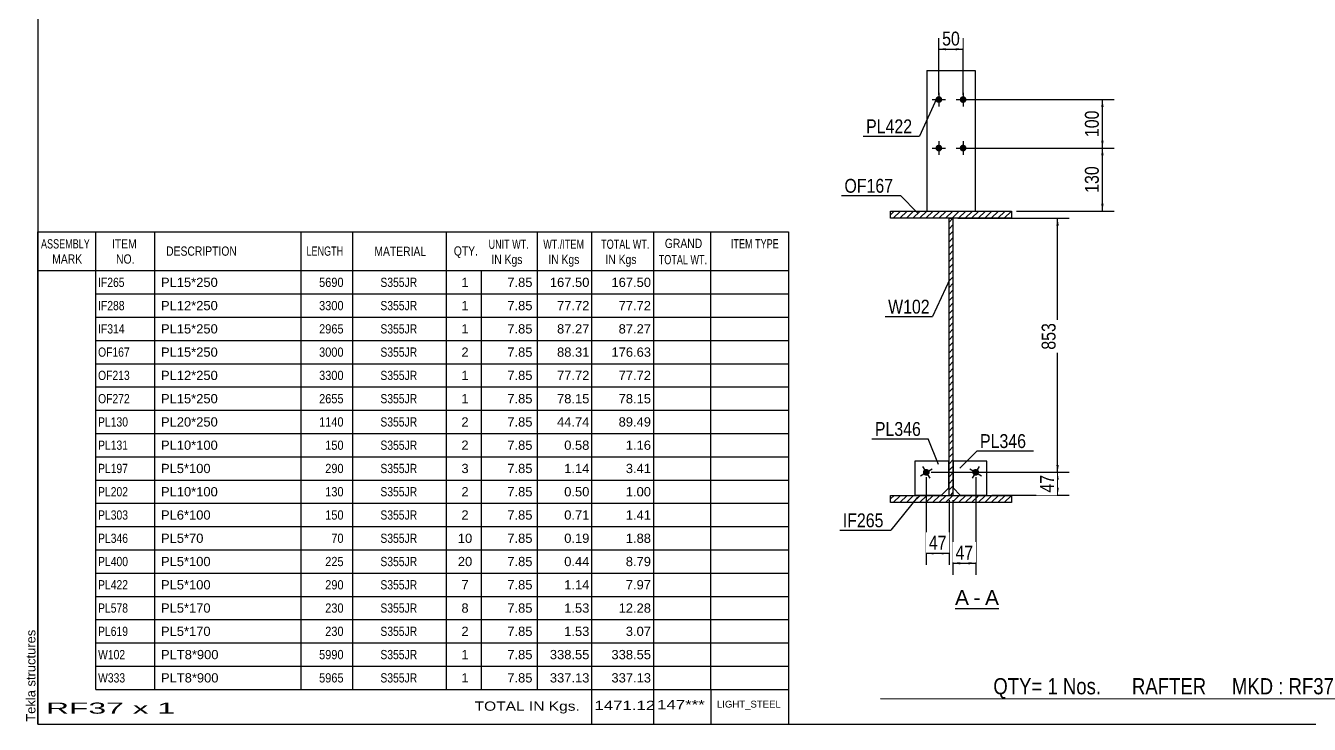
# Model space of a CAD drawing. Header units: millimetres. Extents: x 2 to 405, y 5 to 282.
# Drawn here: x 2.5 to 267.4, y 5 to 149.1 of the extents above; entities that cross this region are included whole.
import ezdxf

# ---------------------------------------------------------------- set-up
doc = ezdxf.new("R2010")
doc.units = ezdxf.units.MM
doc.linetypes.add('DXK_LINE_DOT1', pattern=[1.8814, 0.9407, -0.9407])
doc.styles.add('Arial', font='ARIAL.TTF', dxfattribs={"height": 0.2})
doc.styles.add('Arial Narrow', font='ARIALN.TTF', dxfattribs={"height": 0.2})

# ---------------------------------------------------------------- blocks, each defined once
blk = doc.blocks.new('Unknown-623477390-1211')
at = {"color": 5, "linetype": 'Continuous'}
for p, q in [((5, 282), (5, 5)), ((5, 5), (405, 5))]:
    blk.add_line(p, q, dxfattribs=at)
at = {"color": 174, "linetype": 'Continuous', "style": 'Arial'}
blk.add_text('Tekla structures', height=1.9102, rotation=90, dxfattribs=at).set_placement((4.5, 5.5))
blk = doc.blocks.new('Unknown-623477390-15 - 2377')
at = {"color": 7, "linetype": 'Continuous'}
blk.add_line((194.28, 28.86), (203.31, 28.86), dxfattribs=at)
at = {"color": 0, "linetype": 'Continuous'}
blk.add_wipeout([(197.13, 29.61), (197.13, 32.81), (194.28, 32.81), (194.28, 29.61)], dxfattribs=at)
blk.add_wipeout([(199.51, 29.61), (199.51, 32.81), (198.09, 32.81), (198.09, 29.61)], dxfattribs=at)
at = {"color": 96, "linetype": 'Continuous', "style": 'Arial'}
blk.add_text('A', height=3.06, dxfattribs=at).set_placement((194.28, 29.61))
at = {"color": 0, "linetype": 'Continuous'}
blk.add_wipeout([(203.31, 29.61), (203.31, 32.81), (200.47, 32.81), (200.47, 29.61)], dxfattribs=at)
at = {"color": 96, "linetype": 'Continuous', "style": 'Arial'}
for s, p in [('A', (200.47, 29.61)), ('-', (198.09, 29.61))]:
    blk.add_text(s, height=3.06, dxfattribs=at).set_placement(p)
blk = doc.blocks.new('Bolt-623477390-2400 - 2377')
at = {"linetype": 'Continuous'}
for points in [[(191.63, 133.86, -1), (190.23, 133.86, -1)], [(196.63, 133.86, -1), (195.23, 133.86, -1)], [(191.63, 123.86, -1), (190.23, 123.86, -1)], [(196.63, 123.86, -1), (195.23, 123.86, -1)]]:
    blk.add_hatch(color=3, dxfattribs=at).paths.add_polyline_path(points)
at = {"color": 3, "linetype": 'Continuous'}
for p, q in [((190.93, 135.26), (190.93, 132.46)), ((195.93, 135.26), (195.93, 132.46)), ((189.53, 133.86), (192.33, 133.86)), ((194.53, 133.86), (197.33, 133.86)), ((190.93, 125.26), (190.93, 122.46)), ((195.93, 125.26), (195.93, 122.46)), ((189.53, 123.86), (192.33, 123.86)), ((194.53, 123.86), (197.33, 123.86))]:
    blk.add_line(p, q, dxfattribs=at)
blk = doc.blocks.new('Bolt-623477390-2398 - 2377')
at = {"linetype": 'Continuous'}
blk.add_hatch(color=3, dxfattribs=at).paths.add_polyline_path([(188.93, 57.33, -1), (187.74, 56.59, -1)])
at = {"color": 3, "linetype": 'Continuous'}
for p, q in [((187.15, 56.22), (189.52, 57.71)), ((187.59, 58.15), (189.08, 55.78))]:
    blk.add_line(p, q, dxfattribs=at)
blk = doc.blocks.new('Part-623477390-2415 - 2377')
at = {"linetype": 'Continuous'}
h = blk.add_hatch(dxfattribs=at)
h.set_pattern_fill('', scale=0.3, style=0, pattern_type=0)
h.set_pattern_definition([(45, (193.8345, 109.3629), (-0.67352, 0.67352), [])])
h.paths.add_polyline_path([(193.83, 52.21), (193.83, 109.36), (193.03, 109.36), (193.03, 52.21)])
at = {"color": 2, "linetype": 'Continuous'}
for p, q in [((193.03, 84.36), (193.03, 109.36)), ((193.03, 109.36), (193.83, 109.36)), ((193.83, 109.36), (193.83, 84.36)), ((193.03, 52.21), (193.03, 84.26)), ((193.83, 84.26), (193.83, 52.21)), ((193.83, 52.21), (193.03, 52.21))]:
    blk.add_line(p, q, dxfattribs=at)
blk = doc.blocks.new('Bolt-623477390-2399 - 2377')
at = {"linetype": 'Continuous'}
blk.add_hatch(color=3, dxfattribs=at).paths.add_polyline_path([(199.13, 56.59, -1), (197.94, 57.33, -1)])
at = {"color": 3, "linetype": 'Continuous'}
for p, q in [((197.35, 57.71), (199.72, 56.22)), ((199.28, 58.15), (197.79, 55.78))]:
    blk.add_line(p, q, dxfattribs=at)
blk = doc.blocks.new('Part-623477390-2445 - 2377')
at = {"color": 2, "linetype": 'Continuous'}
for p, q in [((193, 59.26), (186, 59.26)), ((186, 59.26), (186, 52.26)), ((193, 53.76), (193, 59.26)), ((191.5, 52.26), (193, 53.76)), ((186, 52.26), (191.5, 52.26))]:
    blk.add_line(p, q, dxfattribs=at)
at = {"color": 7, "linetype": 'DXK_LINE_DOT1'}
for p, q in [((193, 59.26), (186, 59.26)), ((186, 52.26), (191.5, 52.26))]:
    blk.add_line(p, q, dxfattribs=at)
blk = doc.blocks.new('Part-623477390-2450 - 2377')
at = {"color": 2, "linetype": 'Continuous'}
for p, q in [((200.86, 59.26), (193.86, 59.26)), ((193.86, 59.26), (193.86, 53.76)), ((200.86, 52.26), (200.86, 59.26)), ((193.86, 53.76), (195.36, 52.26)), ((195.36, 52.26), (200.86, 52.26))]:
    blk.add_line(p, q, dxfattribs=at)
at = {"color": 7, "linetype": 'DXK_LINE_DOT1'}
for p, q in [((200.86, 59.26), (193.86, 59.26)), ((195.36, 52.26), (200.86, 52.26))]:
    blk.add_line(p, q, dxfattribs=at)
blk = doc.blocks.new('Part-623477390-2455 - 2377')
at = {"color": 2, "linetype": 'Continuous'}
for p, q in [((188.43, 139.86), (188.43, 110.86)), ((188.43, 139.86), (198.43, 139.86)), ((198.43, 139.86), (198.43, 110.86))]:
    blk.add_line(p, q, dxfattribs=at)
at = {"color": 7, "linetype": 'DXK_LINE_DOT1'}
blk.add_line((188.43, 110.86), (198.43, 110.86), dxfattribs=at)
blk = doc.blocks.new('Part-623477390-2471 - 2377')
at = {"linetype": 'Continuous'}
h = blk.add_hatch(dxfattribs=at)
h.set_pattern_fill('', scale=0.3, style=0, pattern_type=0)
h.set_pattern_definition([(45, (205.9345, 52.2129), (-0.67352, 0.67352), [])])
h.paths.add_polyline_path([(205.93, 50.71), (205.93, 52.21), (180.93, 52.21), (180.93, 50.71)])
at = {"color": 2, "linetype": 'Continuous'}
for p, q in [((180.93, 50.71), (180.93, 52.21)), ((180.93, 52.21), (205.93, 52.21)), ((205.93, 50.71), (180.93, 50.71)), ((205.93, 52.21), (205.93, 50.71))]:
    blk.add_line(p, q, dxfattribs=at)
blk = doc.blocks.new('Part-623477390-2484 - 2377')
at = {"linetype": 'Continuous'}
h = blk.add_hatch(dxfattribs=at)
h.set_pattern_fill('', scale=0.3, style=0, pattern_type=0)
h.set_pattern_definition([(45, (205.9345, 110.8629), (-0.67352, 0.67352), [])])
h.paths.add_polyline_path([(205.93, 109.36), (205.93, 110.86), (180.93, 110.86), (180.93, 109.36)])
at = {"color": 2, "linetype": 'Continuous'}
for p, q in [((180.93, 109.36), (180.93, 110.86)), ((180.93, 110.86), (205.93, 110.86)), ((205.93, 109.36), (180.93, 109.36)), ((205.93, 110.86), (205.93, 109.36))]:
    blk.add_line(p, q, dxfattribs=at)
blk = doc.blocks.new('StraightDimension-623477390-2515 - 2377')
at = {"linetype": 'Continuous'}
for points in [[(195.33, 37.96), (193.83, 38.21), (195.33, 38.46)], [(197.03, 38.46), (198.53, 38.21), (197.03, 37.96)]]:
    blk.add_hatch(color=7, dxfattribs=at).paths.add_polyline_path(points)
at = {"color": 7, "linetype": 'Continuous'}
for p, q in [((198.53, 55.96), (198.53, 35.81)), ((193.83, 51.21), (193.83, 35.81)), ((193.83, 38.21), (198.53, 38.21))]:
    blk.add_line(p, q, dxfattribs=at)
at = {"color": 0}
blk.add_wipeout([(198.61, 38.36), (198.61, 42.56), (193.76, 42.56), (193.76, 38.36)], dxfattribs=at)
at = {"color": 3, "style": 'Arial Narrow'}
blk.add_text('47', height=2.863, dxfattribs=at).set_placement((194.36, 38.96))
blk = doc.blocks.new('StraightDimension-623477390-10802 - 2377')
at = {"linetype": 'Continuous'}
for points in [[(215.18, 55.46), (215.43, 56.96), (215.68, 55.46)], [(215.68, 53.76), (215.43, 52.26), (215.18, 53.76)]]:
    blk.add_hatch(color=7, dxfattribs=at).paths.add_polyline_path(points)
at = {"color": 7, "linetype": 'Continuous'}
for p, q in [((189.33, 56.96), (217.83, 56.96)), ((215.43, 52.26), (215.43, 56.96)), ((201.86, 52.26), (217.83, 52.26))]:
    blk.add_line(p, q, dxfattribs=at)
at = {"color": 0}
blk.add_wipeout([(215.28, 57.04), (211.08, 57.04), (211.08, 52.18), (215.28, 52.18)], dxfattribs=at)
at = {"color": 3, "style": 'Arial Narrow'}
blk.add_text('47', height=2.863, rotation=90.0002, dxfattribs=at).set_placement((214.68, 52.78))
blk = doc.blocks.new('StraightDimension-623477390-2532 - 2377')
at = {"linetype": 'Continuous'}
for points in [[(189.83, 40.01), (188.33, 40.26), (189.83, 40.51)], [(191.53, 40.51), (193.03, 40.26), (191.53, 40.01)]]:
    blk.add_hatch(color=7, dxfattribs=at).paths.add_polyline_path(points)
at = {"color": 7, "linetype": 'Continuous'}
for p, q in [((188.33, 55.96), (188.33, 37.86)), ((193.03, 51.21), (193.03, 37.86)), ((188.33, 40.26), (193.03, 40.26))]:
    blk.add_line(p, q, dxfattribs=at)
at = {"color": 0}
blk.add_wipeout([(193.11, 40.41), (193.11, 44.61), (188.26, 44.61), (188.26, 40.41)], dxfattribs=at)
at = {"color": 3, "style": 'Arial Narrow'}
blk.add_text('47', height=2.863, dxfattribs=at).set_placement((188.86, 41.01))
blk = doc.blocks.new('StraightDimension-623477390-2549 - 2377')
at = {"linetype": 'Continuous'}
for points in [[(192.43, 144.01), (190.93, 144.26), (192.43, 144.51)], [(194.43, 144.51), (195.93, 144.26), (194.43, 144.01)]]:
    blk.add_hatch(color=7, dxfattribs=at).paths.add_polyline_path(points)
at = {"color": 7, "linetype": 'Continuous'}
for p, q in [((190.93, 134.86), (190.93, 146.51)), ((195.93, 134.86), (195.93, 146.51)), ((190.93, 144.26), (195.93, 144.26))]:
    blk.add_line(p, q, dxfattribs=at)
at = {"color": 0}
blk.add_wipeout([(195.86, 144.41), (195.86, 148.61), (191.01, 148.61), (191.01, 144.41)], dxfattribs=at)
at = {"color": 3, "style": 'Arial Narrow'}
blk.add_text('50', height=2.863, dxfattribs=at).set_placement((191.61, 145.01))
blk = doc.blocks.new('StraightDimension-623477390-2593 - 2377')
at = {"linetype": 'Continuous'}
for points in [[(224.43, 132.36), (224.68, 133.86), (224.93, 132.36)], [(224.93, 125.36), (224.68, 123.86), (224.43, 125.36)]]:
    blk.add_hatch(color=7, dxfattribs=at).paths.add_polyline_path(points)
at = {"color": 7, "linetype": 'Continuous'}
for p, q in [((196.93, 133.86), (227.08, 133.86)), ((224.68, 123.86), (224.68, 133.86)), ((196.93, 123.86), (227.08, 123.86))]:
    blk.add_line(p, q, dxfattribs=at)
at = {"color": 0}
blk.add_wipeout([(224.53, 132.21), (220.33, 132.21), (220.33, 125.52), (224.53, 125.52)], dxfattribs=at)
at = {"color": 3, "style": 'Arial Narrow'}
blk.add_text('100', height=2.863, rotation=90.0002, dxfattribs=at).set_placement((223.93, 126.12))
blk = doc.blocks.new('StraightDimension-623477390-2603 - 2377')
at = {"linetype": 'Continuous'}
for points in [[(224.43, 122.36), (224.68, 123.86), (224.93, 122.36)], [(224.93, 112.36), (224.68, 110.86), (224.43, 112.36)]]:
    blk.add_hatch(color=7, dxfattribs=at).paths.add_polyline_path(points)
at = {"color": 7, "linetype": 'Continuous'}
for p, q in [((196.93, 123.86), (227.08, 123.86)), ((224.68, 110.86), (224.68, 123.86)), ((206.93, 110.86), (227.08, 110.86))]:
    blk.add_line(p, q, dxfattribs=at)
at = {"color": 0}
blk.add_wipeout([(224.53, 120.71), (220.33, 120.71), (220.33, 114.02), (224.53, 114.02)], dxfattribs=at)
at = {"color": 3, "style": 'Arial Narrow'}
blk.add_text('130', height=2.863, rotation=90.0002, dxfattribs=at).set_placement((223.93, 114.62))
blk = doc.blocks.new('StraightDimension-623477390-10801 - 2377')
at = {"linetype": 'Continuous'}
for points in [[(215.18, 107.86), (215.43, 109.36), (215.68, 107.86)], [(215.68, 58.46), (215.43, 56.96), (215.18, 58.46)]]:
    blk.add_hatch(color=7, dxfattribs=at).paths.add_polyline_path(points)
at = {"color": 7, "linetype": 'Continuous'}
for p, q in [((194.83, 109.36), (217.83, 109.36)), ((215.43, 56.96), (215.43, 109.36)), ((189.33, 56.96), (217.83, 56.96))]:
    blk.add_line(p, q, dxfattribs=at)
at = {"color": 0}
blk.add_wipeout([(215.61, 88.35), (211.41, 88.35), (211.41, 81.66), (215.61, 81.66)], dxfattribs=at)
at = {"color": 3, "style": 'Arial Narrow'}
blk.add_text('853', height=2.863, rotation=90.0002, dxfattribs=at).set_placement((215.01, 82.26))
blk = doc.blocks.new('CBS_BOM-623477390-18376')
at = {"color": 7, "linetype": 'Continuous'}
for p, q in [((4.97, 98.57), (4.97, 106.57)), ((4.97, 106.57), (159.89, 106.57)), ((16.97, 98.57), (16.97, 106.57)), ((29.16, 98.57), (29.16, 106.57)), ((59.32, 98.57), (59.32, 106.57)), ((70, 98.57), (70, 106.57)), ((89.32, 98.57), (89.32, 106.57)), ((108.12, 98.57), (108.12, 106.57)), ((119.33, 98.57), (119.33, 106.57)), ((132.12, 98.57), (132.12, 106.57)), ((143.87, 98.57), (143.87, 106.57)), ((159.89, 106.56), (159.89, 98.58)), ((4.97, 98.57), (159.89, 98.57)), ((4.97, 93.77), (4.97, 98.57)), ((16.97, 93.77), (16.97, 98.57)), ((29.16, 93.77), (29.16, 98.57)), ((59.32, 93.77), (59.32, 98.57)), ((70, 93.77), (70, 98.57)), ((89.32, 93.77), (89.32, 98.57)), ((96.58, 93.77), (96.58, 98.57)), ((108.12, 93.77), (108.12, 98.57)), ((119.33, 93.77), (119.33, 98.57)), ((132.12, 93.77), (132.12, 98.57)), ((143.89, 93.77), (143.89, 98.57)), ((159.89, 98.56), (159.89, 93.77)), ((4.97, 88.97), (4.97, 93.77)), ((16.97, 93.77), (159.89, 93.77)), ((16.97, 88.97), (16.97, 93.77)), ((29.16, 88.97), (29.16, 93.77)), ((59.32, 88.97), (59.32, 93.77)), ((70, 88.97), (70, 93.77)), ((89.32, 88.97), (89.32, 93.77)), ((96.58, 88.97), (96.58, 93.77)), ((108.12, 88.97), (108.12, 93.77)), ((119.33, 88.97), (119.33, 93.77)), ((132.12, 88.97), (132.12, 93.77)), ((143.89, 88.97), (143.89, 93.77)), ((159.89, 93.76), (159.89, 88.97)), ((4.97, 84.17), (4.97, 88.97)), ((16.97, 88.97), (159.89, 88.97)), ((16.97, 84.17), (16.97, 88.97)), ((29.16, 84.17), (29.16, 88.97)), ((59.32, 84.17), (59.32, 88.97)), ((70, 84.17), (70, 88.97)), ((89.32, 84.17), (89.32, 88.97)), ((96.58, 84.17), (96.58, 88.97)), ((108.12, 84.17), (108.12, 88.97)), ((119.33, 84.17), (119.33, 88.97)), ((132.12, 84.17), (132.12, 88.97)), ((143.89, 84.17), (143.89, 88.97)), ((159.89, 88.96), (159.89, 84.17)), ((4.97, 79.37), (4.97, 84.17)), ((16.97, 84.17), (159.89, 84.17)), ((16.97, 79.37), (16.97, 84.17)), ((29.16, 79.37), (29.16, 84.17)), ((59.32, 79.37), (59.32, 84.17)), ((70, 79.37), (70, 84.17)), ((89.32, 79.37), (89.32, 84.17)), ((96.58, 79.37), (96.58, 84.17)), ((108.12, 79.37), (108.12, 84.17)), ((119.33, 79.37), (119.33, 84.17)), ((132.12, 79.37), (132.12, 84.17)), ((143.89, 79.37), (143.89, 84.17)), ((159.89, 84.16), (159.89, 79.37)), ((4.97, 74.57), (4.97, 79.37)), ((16.97, 79.37), (159.89, 79.37)), ((16.97, 74.57), (16.97, 79.37)), ((29.16, 74.57), (29.16, 79.37)), ((59.32, 74.57), (59.32, 79.37)), ((70, 74.57), (70, 79.37)), ((89.32, 74.57), (89.32, 79.37)), ((96.58, 74.57), (96.58, 79.37)), ((108.12, 74.57), (108.12, 79.37)), ((119.33, 74.57), (119.33, 79.37)), ((132.12, 74.57), (132.12, 79.37)), ((143.89, 74.57), (143.89, 79.37)), ((159.89, 79.36), (159.89, 74.57)), ((4.97, 69.77), (4.97, 74.57)), ((16.97, 74.57), (159.89, 74.57)), ((16.97, 69.77), (16.97, 74.57)), ((29.16, 69.77), (29.16, 74.57)), ((59.32, 69.77), (59.32, 74.57)), ((70, 69.77), (70, 74.57)), ((89.32, 69.77), (89.32, 74.57)), ((96.58, 69.77), (96.58, 74.57)), ((108.12, 69.77), (108.12, 74.57)), ((119.33, 69.77), (119.33, 74.57)), ((132.12, 69.77), (132.12, 74.57)), ((143.89, 69.77), (143.89, 74.57)), ((159.89, 74.56), (159.89, 69.77)), ((4.97, 64.97), (4.97, 69.77)), ((16.97, 69.77), (159.89, 69.77)), ((16.97, 64.97), (16.97, 69.77)), ((29.16, 64.97), (29.16, 69.77)), ((59.32, 64.97), (59.32, 69.77)), ((70, 64.97), (70, 69.77)), ((89.32, 64.97), (89.32, 69.77)), ((96.58, 64.97), (96.58, 69.77)), ((108.12, 64.97), (108.12, 69.77)), ((119.33, 64.97), (119.33, 69.77)), ((132.12, 64.97), (132.12, 69.77)), ((143.89, 64.97), (143.89, 69.77)), ((159.89, 69.76), (159.89, 64.97)), ((4.97, 60.17), (4.97, 64.97)), ((16.97, 64.97), (159.89, 64.97)), ((16.97, 60.17), (16.97, 64.97)), ((29.16, 60.17), (29.16, 64.97)), ((59.32, 60.17), (59.32, 64.97)), ((70, 60.17), (70, 64.97)), ((89.32, 60.17), (89.32, 64.97)), ((96.58, 60.17), (96.58, 64.97)), ((108.12, 60.17), (108.12, 64.97)), ((119.33, 60.17), (119.33, 64.97)), ((132.12, 60.17), (132.12, 64.97)), ((143.89, 60.17), (143.89, 64.97)), ((159.89, 64.96), (159.89, 60.17)), ((4.97, 55.37), (4.97, 60.17)), ((16.97, 60.17), (159.89, 60.17)), ((16.97, 55.37), (16.97, 60.17)), ((29.16, 55.37), (29.16, 60.17)), ((59.32, 55.37), (59.32, 60.17)), ((70, 55.37), (70, 60.17)), ((89.32, 55.37), (89.32, 60.17)), ((96.58, 55.37), (96.58, 60.17)), ((108.12, 55.37), (108.12, 60.17)), ((119.33, 55.37), (119.33, 60.17)), ((132.12, 55.37), (132.12, 60.17)), ((143.89, 55.37), (143.89, 60.17)), ((159.89, 60.16), (159.89, 55.37)), ((4.97, 50.57), (4.97, 55.37)), ((16.97, 55.37), (159.89, 55.37)), ((16.97, 50.57), (16.97, 55.37)), ((29.16, 50.57), (29.16, 55.37)), ((59.32, 50.57), (59.32, 55.37)), ((70, 50.57), (70, 55.37)), ((89.32, 50.57), (89.32, 55.37)), ((96.58, 50.57), (96.58, 55.37)), ((108.12, 50.57), (108.12, 55.37)), ((119.33, 50.57), (119.33, 55.37)), ((132.12, 50.57), (132.12, 55.37)), ((143.89, 50.57), (143.89, 55.37)), ((159.89, 55.36), (159.89, 50.57)), ((4.97, 45.77), (4.97, 50.57)), ((16.97, 50.57), (159.89, 50.57)), ((16.97, 45.77), (16.97, 50.57)), ((29.16, 45.77), (29.16, 50.57)), ((59.32, 45.77), (59.32, 50.57)), ((70, 45.77), (70, 50.57)), ((89.32, 45.77), (89.32, 50.57)), ((96.58, 45.77), (96.58, 50.57)), ((108.12, 45.77), (108.12, 50.57)), ((119.33, 45.77), (119.33, 50.57)), ((132.12, 45.77), (132.12, 50.57)), ((143.89, 45.77), (143.89, 50.57)), ((159.89, 50.56), (159.89, 45.77)), ((4.97, 40.97), (4.97, 45.77)), ((16.97, 45.77), (159.89, 45.77)), ((16.97, 40.97), (16.97, 45.77)), ((29.16, 40.97), (29.16, 45.77)), ((59.32, 40.97), (59.32, 45.77)), ((70, 40.97), (70, 45.77)), ((89.32, 40.97), (89.32, 45.77)), ((96.58, 40.97), (96.58, 45.77)), ((108.12, 40.97), (108.12, 45.77)), ((119.33, 40.97), (119.33, 45.77)), ((132.12, 40.97), (132.12, 45.77)), ((143.89, 40.97), (143.89, 45.77)), ((159.89, 45.76), (159.89, 40.97)), ((4.97, 36.17), (4.97, 40.97)), ((16.97, 40.97), (159.89, 40.97)), ((16.97, 36.17), (16.97, 40.97)), ((29.16, 36.17), (29.16, 40.97)), ((59.32, 36.17), (59.32, 40.97)), ((70, 36.17), (70, 40.97)), ((89.32, 36.17), (89.32, 40.97)), ((96.58, 36.17), (96.58, 40.97)), ((108.12, 36.17), (108.12, 40.97)), ((119.33, 36.17), (119.33, 40.97)), ((132.12, 36.17), (132.12, 40.97)), ((143.89, 36.17), (143.89, 40.97)), ((159.89, 40.96), (159.89, 36.17)), ((4.97, 31.37), (4.97, 36.17)), ((16.97, 36.17), (159.89, 36.17)), ((16.97, 31.37), (16.97, 36.17)), ((29.16, 31.37), (29.16, 36.17)), ((59.32, 31.37), (59.32, 36.17)), ((70, 31.37), (70, 36.17)), ((89.32, 31.37), (89.32, 36.17)), ((96.58, 31.37), (96.58, 36.17)), ((108.12, 31.37), (108.12, 36.17)), ((119.33, 31.37), (119.33, 36.17)), ((132.12, 31.37), (132.12, 36.17)), ((143.89, 31.37), (143.89, 36.17)), ((159.89, 36.16), (159.89, 31.37)), ((4.97, 26.57), (4.97, 31.37)), ((16.97, 31.37), (159.89, 31.37)), ((16.97, 26.57), (16.97, 31.37)), ((29.16, 26.57), (29.16, 31.37)), ((59.32, 26.57), (59.32, 31.37)), ((70, 26.57), (70, 31.37)), ((89.32, 26.57), (89.32, 31.37)), ((96.58, 26.57), (96.58, 31.37)), ((108.12, 26.57), (108.12, 31.37)), ((119.33, 26.57), (119.33, 31.37)), ((132.12, 26.57), (132.12, 31.37)), ((143.89, 26.57), (143.89, 31.37)), ((159.89, 31.36), (159.89, 26.57)), ((4.97, 21.77), (4.97, 26.57)), ((16.97, 26.57), (159.89, 26.57)), ((16.97, 21.77), (16.97, 26.57)), ((29.16, 21.77), (29.16, 26.57)), ((59.32, 21.77), (59.32, 26.57)), ((70, 21.77), (70, 26.57)), ((89.32, 21.77), (89.32, 26.57)), ((96.58, 21.77), (96.58, 26.57)), ((108.12, 21.77), (108.12, 26.57)), ((119.33, 21.77), (119.33, 26.57)), ((132.12, 21.77), (132.12, 26.57)), ((143.89, 21.77), (143.89, 26.57)), ((159.89, 26.56), (159.89, 21.77)), ((4.97, 16.97), (4.97, 21.77)), ((16.97, 21.77), (159.89, 21.77)), ((16.97, 16.97), (16.97, 21.77)), ((29.16, 16.97), (29.16, 21.77)), ((59.32, 16.97), (59.32, 21.77)), ((70, 16.97), (70, 21.77)), ((89.32, 16.97), (89.32, 21.77)), ((96.58, 16.97), (96.58, 21.77)), ((108.12, 16.97), (108.12, 21.77)), ((119.33, 16.97), (119.33, 21.77)), ((132.12, 16.97), (132.12, 21.77)), ((143.89, 16.97), (143.89, 21.77)), ((159.89, 21.76), (159.89, 16.97)), ((4.97, 12.17), (4.97, 16.97)), ((16.97, 16.97), (159.89, 16.97)), ((16.97, 12.17), (16.97, 16.97)), ((29.16, 12.17), (29.16, 16.97)), ((59.32, 12.17), (59.32, 16.97)), ((70, 12.17), (70, 16.97)), ((89.32, 12.17), (89.32, 16.97)), ((96.58, 12.17), (96.58, 16.97)), ((108.12, 12.17), (108.12, 16.97)), ((119.33, 12.17), (119.33, 16.97)), ((132.12, 12.17), (132.12, 16.97)), ((143.89, 12.17), (143.89, 16.97)), ((159.89, 16.96), (159.89, 12.17)), ((4.97, 4.97), (4.97, 12.15)), ((16.97, 12.17), (159.89, 12.17)), ((119.33, 4.97), (119.33, 12.15)), ((132.12, 4.97), (132.12, 12.15)), ((143.93, 4.97), (143.93, 12.15)), ((159.89, 12.17), (159.89, 4.97)), ((4.97, 4.97), (159.89, 4.97))]:
    blk.add_line(p, q, dxfattribs=at)
at = {"color": 3, "linetype": 'Continuous', "style": 'Arial'}
for s, height, width, p in [('ASSEMBLY', 1.91, 0.7, (5.65, 103.14)), ('ITEM', 1.91, 0.8, (20.3, 103.14)), ('DESCRIPTION', 1.9102, 0.8, (31.48, 101.64)), ('LENGTH', 1.91, 0.7, (60.43, 101.64)), ('MATERIAL', 1.91, 0.8, (74.45, 101.59)), ('QTY.', 1.91, 0.8, (90.84, 101.67)), ('UNIT WT.', 1.91, 0.7, (98.01, 103.07)), ('WT./ITEM', 1.91, 0.7, (109.3, 103.07)), ('TOTAL WT.', 1.91, 0.7, (121.24, 103.07)), ('GRAND', 1.91, 0.8, (134.39, 103.23)), ('ITEM TYPE', 1.91, 0.7, (148.03, 103.15)), ('MARK', 1.91, 0.8, (7.97, 100.01)), ('NO.', 1.91, 0.8, (21.15, 100.01)), ('IN Kgs', 1.91, 0.8, (98.59, 99.93)), ('IN Kgs', 1.91, 0.8, (110.34, 99.93)), ('IN Kgs', 1.91, 0.8, (122.13, 99.93)), ('TOTAL WT.', 1.91, 0.7, (133.13, 99.89))]:
    blk.add_text(s, height=height, dxfattribs=dict(at, width=width)).set_placement(p)
at = {"color": 7, "linetype": 'Continuous', "style": 'Arial'}
for s, width, p in [('IF265', 0.8, (17.43, 95.2)), ('5690', 0.85, (63.04, 95.2)), ('S355JR', 0.8, (75.69, 95.2)), ('IF288', 0.8, (17.43, 90.4)), ('3300', 0.85, (63.04, 90.4)), ('S355JR', 0.8, (75.69, 90.4)), ('IF314', 0.8, (17.43, 85.6)), ('2965', 0.85, (63.04, 85.6)), ('S355JR', 0.8, (75.69, 85.6)), ('OF167', 0.8, (17.43, 80.8)), ('3000', 0.85, (63.04, 80.8)), ('S355JR', 0.8, (75.69, 80.8)), ('OF213', 0.8, (17.43, 76)), ('3300', 0.85, (63.04, 76)), ('S355JR', 0.8, (75.69, 76)), ('OF272', 0.8, (17.43, 71.2)), ('2655', 0.85, (63.04, 71.2)), ('S355JR', 0.8, (75.69, 71.2)), ('PL130', 0.8, (17.43, 66.4)), ('1140', 0.85, (63.04, 66.4)), ('S355JR', 0.8, (75.69, 66.4)), ('PL131', 0.8, (17.43, 61.6)), ('150', 0.85, (64.3, 61.6)), ('S355JR', 0.8, (75.69, 61.6)), ('PL197', 0.8, (17.43, 56.8)), ('290', 0.85, (64.3, 56.8)), ('S355JR', 0.8, (75.69, 56.8)), ('PL202', 0.8, (17.43, 52)), ('130', 0.85, (64.3, 52)), ('S355JR', 0.8, (75.69, 52)), ('PL303', 0.8, (17.43, 47.2)), ('150', 0.85, (64.3, 47.2)), ('S355JR', 0.8, (75.69, 47.2)), ('PL346', 0.8, (17.43, 42.4)), ('70', 0.85, (65.56, 42.4)), ('S355JR', 0.8, (75.69, 42.4)), ('PL400', 0.8, (17.43, 37.6)), ('225', 0.85, (64.3, 37.6)), ('S355JR', 0.8, (75.69, 37.6)), ('PL422', 0.8, (17.43, 32.8)), ('290', 0.85, (64.3, 32.8)), ('S355JR', 0.8, (75.69, 32.8)), ('PL578', 0.8, (17.43, 28)), ('230', 0.85, (64.3, 28)), ('S355JR', 0.8, (75.69, 28)), ('PL619', 0.8, (17.43, 23.2)), ('230', 0.85, (64.3, 23.2)), ('S355JR', 0.8, (75.69, 23.2)), ('W102', 0.8, (17.43, 18.4)), ('5990', 0.85, (63.04, 18.4)), ('S355JR', 0.8, (75.69, 18.4)), ('W333', 0.8, (17.43, 13.6)), ('5965', 0.85, (63.04, 13.6)), ('S355JR', 0.8, (75.69, 13.6))]:
    blk.add_text(s, height=1.91, dxfattribs=dict(at, width=width)).set_placement(p)
for s, p in [('PL15*250', (30.41, 95.2)), ('1', (92.41, 95.2)), ('7.85', (101.88, 95.2)), ('167.50', (110.66, 95.2)), ('167.50', (123.37, 95.2)), ('PL12*250', (30.41, 90.4)), ('1', (92.41, 90.4)), ('7.85', (101.88, 90.4)), ('77.72', (112.14, 90.4)), ('77.72', (124.85, 90.4)), ('PL15*250', (30.41, 85.6)), ('1', (92.41, 85.6)), ('7.85', (101.88, 85.6)), ('87.27', (112.14, 85.6)), ('87.27', (124.85, 85.6)), ('PL15*250', (30.41, 80.8)), ('2', (92.41, 80.8)), ('7.85', (101.88, 80.8)), ('88.31', (112.14, 80.8)), ('176.63', (123.37, 80.8)), ('PL12*250', (30.41, 76)), ('1', (92.41, 76)), ('7.85', (101.88, 76)), ('77.72', (112.14, 76)), ('77.72', (124.85, 76)), ('PL15*250', (30.41, 71.2)), ('1', (92.41, 71.2)), ('7.85', (101.88, 71.2)), ('78.15', (112.14, 71.2)), ('78.15', (124.85, 71.2)), ('PL20*250', (30.41, 66.4)), ('2', (92.41, 66.4)), ('7.85', (101.88, 66.4)), ('44.74', (112.14, 66.4)), ('89.49', (124.85, 66.4)), ('PL10*100', (30.41, 61.6)), ('2', (92.41, 61.6)), ('7.85', (101.88, 61.6)), ('0.58', (113.62, 61.6)), ('1.16', (126.33, 61.6)), ('PL5*100', (30.41, 56.8)), ('3', (92.41, 56.8)), ('7.85', (101.88, 56.8)), ('1.14', (113.62, 56.8)), ('3.41', (126.33, 56.8)), ('PL10*100', (30.41, 52)), ('2', (92.41, 52)), ('7.85', (101.88, 52)), ('0.50', (113.62, 52)), ('1.00', (126.33, 52)), ('PL6*100', (30.41, 47.2)), ('2', (92.41, 47.2)), ('7.85', (101.88, 47.2)), ('0.71', (113.62, 47.2)), ('1.41', (126.33, 47.2)), ('PL5*70', (30.41, 42.4)), ('10', (91.67, 42.4)), ('7.85', (101.88, 42.4)), ('0.19', (113.62, 42.4)), ('1.88', (126.33, 42.4)), ('PL5*100', (30.41, 37.6)), ('20', (91.67, 37.6)), ('7.85', (101.88, 37.6)), ('0.44', (113.62, 37.6)), ('8.79', (126.33, 37.6)), ('PL5*100', (30.41, 32.8)), ('7', (92.41, 32.8)), ('7.85', (101.88, 32.8)), ('1.14', (113.62, 32.8)), ('7.97', (126.33, 32.8)), ('PL5*170', (30.41, 28)), ('8', (92.41, 28)), ('7.85', (101.88, 28)), ('1.53', (113.62, 28)), ('12.28', (124.85, 28)), ('PL5*170', (30.41, 23.2)), ('2', (92.41, 23.2)), ('7.85', (101.88, 23.2)), ('1.53', (113.62, 23.2)), ('3.07', (126.33, 23.2)), ('PLT8*900', (30.41, 18.4)), ('1', (92.41, 18.4)), ('7.85', (101.88, 18.4)), ('338.55', (110.66, 18.4)), ('338.55', (123.37, 18.4)), ('PLT8*900', (30.41, 13.6)), ('1', (92.41, 13.6)), ('7.85', (101.88, 13.6)), ('337.13', (110.66, 13.6)), ('337.13', (123.37, 13.6))]:
    blk.add_text(s, height=1.91, dxfattribs=at).set_placement(p)
at = {"color": 6, "linetype": 'Continuous', "style": 'Arial'}
for s, height, width, p in [('RF37 x 1', 2.292, 2.05, (6.69, 7.16)), ('TOTAL IN Kgs.', 1.9102, 1.2, (95.13, 7.77)), ('1471.12', 1.91, 1.3, (119.86, 7.92)), ('147***', 1.91, 1.3, (132.79, 8.08))]:
    blk.add_text(s, height=height, dxfattribs=dict(at, width=width)).set_placement(p)
blk.add_text('LIGHT_STEEL', height=1.4135, dxfattribs=at).set_placement((145.14, 8.42))
blk = doc.blocks.new('CBS_CALLOFF-623477390-18377')
at = {"color": 7, "linetype": 'Continuous'}
blk.add_line((178.88, 10.27), (295.11, 10.25), dxfattribs=at)
at = {"color": 3, "linetype": 'Continuous', "style": 'Arial Narrow'}
blk.add_text('QTY= 1 Nos.      RAFTER     MKD : RF37', height=3.3405, dxfattribs=at).set_placement((202.17, 11.16))
blk = doc.blocks.new('Mark-623477390-2411 - 2377')
at = {"color": 0}
blk.add_wipeout([(189.05, 89.7), (189.05, 92.7), (180.46, 92.7), (180.46, 89.7)], dxfattribs=at)
blk.add_wipeout([(189.05, 89.7), (189.05, 92.7), (180.46, 92.7), (180.46, 89.7)], dxfattribs=at)
at = {"color": 7, "linetype": 'Continuous'}
for p in [(193.18, 96.84), (179.86, 89.1)]:
    blk.add_line(p, (189.65, 89.1), dxfattribs=at)
at = {"color": 3, "style": 'Arial Narrow'}
blk.add_text('W102', height=2.863, dxfattribs=at).set_placement((180.46, 89.7))
blk = doc.blocks.new('Mark-623477390-2441 - 2377')
at = {"color": 7, "linetype": 'Continuous'}
blk.add_line((190.89, 58.56), (188.74, 63.87), dxfattribs=at)
at = {"color": 0}
blk.add_wipeout([(187.24, 64.47), (187.24, 67.47), (177.73, 67.47), (177.73, 64.47)], dxfattribs=at)
blk.add_wipeout([(187.24, 64.47), (187.24, 67.47), (177.73, 67.47), (177.73, 64.47)], dxfattribs=at)
at = {"color": 7, "linetype": 'Continuous'}
blk.add_line((177.13, 63.87), (188.74, 63.87), dxfattribs=at)
at = {"color": 3, "style": 'Arial Narrow'}
blk.add_text('PL346', height=2.863, dxfattribs=at).set_placement((177.73, 64.47))
blk = doc.blocks.new('Mark-623477390-2446 - 2377')
at = {"color": 0}
blk.add_wipeout([(208.93, 61.97), (208.93, 64.97), (199.43, 64.97), (199.43, 61.97)], dxfattribs=at)
blk.add_wipeout([(208.93, 61.97), (208.93, 64.97), (199.43, 64.97), (199.43, 61.97)], dxfattribs=at)
at = {"color": 7, "linetype": 'Continuous'}
for p, q in [((195.29, 57.83), (198.83, 61.37)), ((198.83, 61.37), (210.43, 61.37))]:
    blk.add_line(p, q, dxfattribs=at)
at = {"color": 3, "style": 'Arial Narrow'}
blk.add_text('PL346', height=2.863, dxfattribs=at).set_placement((199.43, 61.97))
blk = doc.blocks.new('Mark-623477390-2451 - 2377')
at = {"color": 7, "linetype": 'Continuous'}
blk.add_line((190.46, 134.03), (186.93, 126.3), dxfattribs=at)
at = {"color": 0}
blk.add_wipeout([(185.43, 126.9), (185.43, 129.9), (175.92, 129.9), (175.92, 126.9)], dxfattribs=at)
blk.add_wipeout([(185.43, 126.9), (185.43, 129.9), (175.92, 129.9), (175.92, 126.9)], dxfattribs=at)
at = {"color": 7, "linetype": 'Continuous'}
blk.add_line((175.32, 126.3), (186.93, 126.3), dxfattribs=at)
at = {"color": 3, "style": 'Arial Narrow'}
blk.add_text('PL422', height=2.863, dxfattribs=at).set_placement((175.92, 126.9))
blk = doc.blocks.new('Mark-623477390-2480 - 2377')
at = {"color": 7, "linetype": 'Continuous'}
blk.add_line((186.53, 110.5), (183, 114.04), dxfattribs=at)
at = {"color": 0}
blk.add_wipeout([(181.5, 114.64), (181.5, 117.64), (171.45, 117.64), (171.45, 114.64)], dxfattribs=at)
blk.add_wipeout([(181.5, 114.64), (181.5, 117.64), (171.45, 117.64), (171.45, 114.64)], dxfattribs=at)
at = {"color": 7, "linetype": 'Continuous'}
blk.add_line((170.85, 114.04), (183, 114.04), dxfattribs=at)
at = {"color": 3, "style": 'Arial Narrow'}
blk.add_text('OF167', height=2.863, dxfattribs=at).set_placement((171.45, 114.64))
blk = doc.blocks.new('Mark-623477390-5229 - 2377')
at = {"color": 7, "linetype": 'Continuous'}
blk.add_line((186.53, 51.85), (181.02, 45.02), dxfattribs=at)
at = {"color": 0}
blk.add_wipeout([(179.52, 45.62), (179.52, 48.62), (171.11, 48.62), (171.11, 45.62)], dxfattribs=at)
blk.add_wipeout([(179.52, 45.62), (179.52, 48.62), (171.11, 48.62), (171.11, 45.62)], dxfattribs=at)
at = {"color": 7, "linetype": 'Continuous'}
blk.add_line((170.51, 45.02), (181.02, 45.02), dxfattribs=at)
at = {"color": 3, "style": 'Arial Narrow'}
blk.add_text('IF265', height=2.863, dxfattribs=at).set_placement((171.11, 45.62))

msp = doc.modelspace()

# ---------------------------------------------------------------- block references
for name in ['Unknown-623477390-1211', 'Part-623477390-2455 - 2377', 'Bolt-623477390-2400 - 2377', 'Part-623477390-2484 - 2377', 'Part-623477390-2415 - 2377', 'CBS_BOM-623477390-18376', 'Part-623477390-2445 - 2377', 'Part-623477390-2450 - 2377', 'Bolt-623477390-2398 - 2377', 'Bolt-623477390-2399 - 2377', 'Part-623477390-2471 - 2377', 'CBS_CALLOFF-623477390-18377']:
    msp.add_blockref(name, (0, 0))

# ---------------------------------------------------------------- next in the draw order: block references
for name in ['StraightDimension-623477390-2549 - 2377', 'Mark-623477390-2480 - 2377', 'StraightDimension-623477390-2515 - 2377', 'Mark-623477390-5229 - 2377', 'Unknown-623477390-15 - 2377']:
    msp.add_blockref(name, (0, 0))

# ---------------------------------------------------------------- next in the draw order: block references
for name in ['Mark-623477390-2451 - 2377', 'StraightDimension-623477390-2593 - 2377', 'StraightDimension-623477390-10802 - 2377']:
    msp.add_blockref(name, (0, 0))

# ---------------------------------------------------------------- next in the draw order: block references
for name in ['StraightDimension-623477390-2603 - 2377', 'StraightDimension-623477390-2532 - 2377']:
    msp.add_blockref(name, (0, 0))

# ---------------------------------------------------------------- next in the draw order: block references
msp.add_blockref('StraightDimension-623477390-10801 - 2377', (0, 0))

# ---------------------------------------------------------------- next in the draw order: block references
for name in ['Mark-623477390-2411 - 2377', 'Mark-623477390-2441 - 2377', 'Mark-623477390-2446 - 2377']:
    msp.add_blockref(name, (0, 0))

doc.saveas('drawing.dxf')
